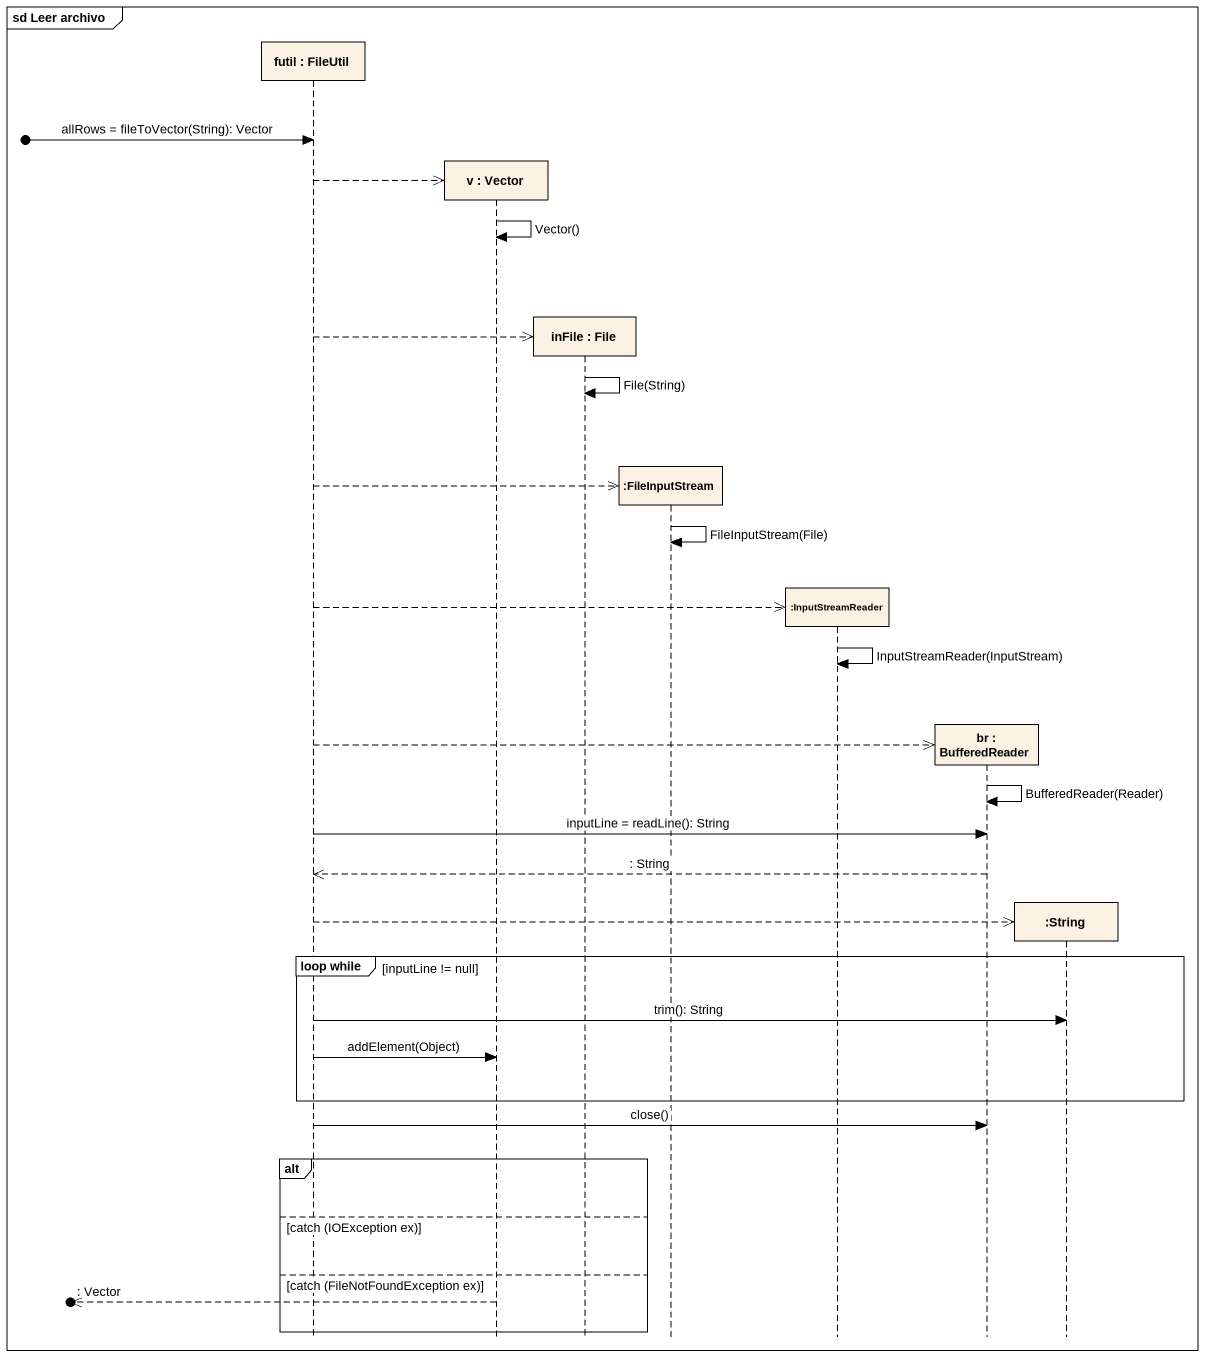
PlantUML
@startuml
mainframe sd Leer archivo
hide footbox
participant "futil : FileUtil" as futil
participant "v : Vector" as v
participant "inFile : File" as inFile
participant ":FileInputStream" as FileInputStream
participant ":InputStreamReader" as InputStreamReader
participant "br : BufferedReader" as br
participant ":String" as String

[o-> futil : allRows = fileToVector(String): Vector
futil -->> v **
v -> v : Vector()
futil -->> inFile **
inFile -> inFile : File(String)
futil -->> FileInputStream **
FileInputStream -> FileInputStream : FileInputStream(File)
futil -->> InputStreamReader **
InputStreamReader -> InputStreamReader : InputStreamReader(InputStream)
futil -->> br **
br -> br : BufferedReader(Reader)
futil -> br : inputLine = readLine(): String
br -->> futil : : String
futil -->> String **
group loop while [inputLine != null]
  futil -> String : trim(): String
  futil -> v : addElement(Object)
end
futil -> br : close()
alt
else catch (IOException ex)
else catch (FileNotFoundException ex)
  [o<<-- v : : Vector
end
@enduml
